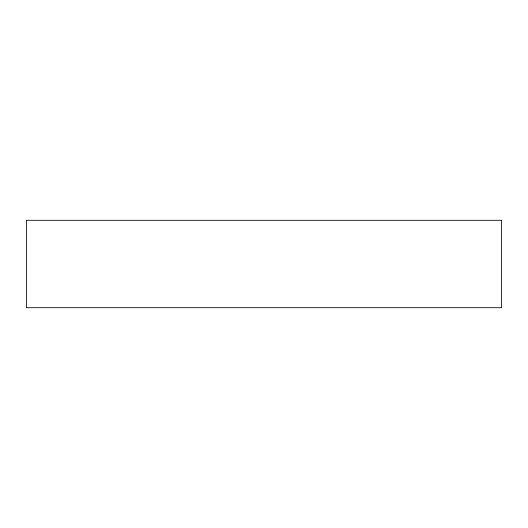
<?xml version="1.0" encoding="UTF-8"?>
<svg xmlns="http://www.w3.org/2000/svg" width="528" height="528" viewBox="0 0 528 528"><rect width="100%" height="100%" fill="white"/><g stroke="black" fill="none" stroke-linecap="round" stroke-linejoin="round"><path stroke-width="0.79" d="M501.6 220.308L26.4 220.308L26.4 307.692L501.6 307.692L501.6 220.308"/></g></svg>
